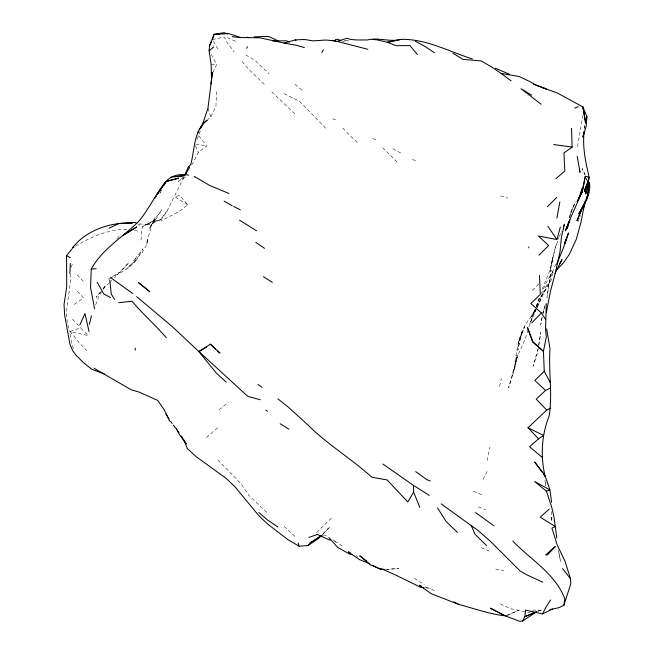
<?xml version="1.0" encoding="UTF-8"?>
<svg xmlns="http://www.w3.org/2000/svg" width="654" height="654" viewBox="0 0 654 654"><rect width="100%" height="100%" fill="white"/><g stroke="black" fill="none" stroke-linecap="round" stroke-linejoin="round"><path stroke-width="0.49" stroke-dasharray="3.27 2.45" d="M551.772 511.485L551.739 521.573L551.845 515.769M216.548 91.617L215.951 106.21L210.825 117.001L207.89 119.355M584.398 128.536L584.741 124.587L584.349 128.307M70.452 273.879C71.335 293.172 61.868 312.269 69.937 331.153M140.994 240.075L142.319 226.537L155.758 219.433L161.718 209.779L152.75 221.984L142.319 226.537M146.864 244.236L147.518 239.07L146.864 244.236L141.983 253.082L133.49 260.897L142.948 248.847L136.841 259.466L127.71 267.699L136.948 259.131C129.852 269.007 118.562 273.634 108.229 279.168L120.974 271.435L128.846 262.548L114.524 277.672M577.523 146.643L582.869 115.415M513.709 369.902L508.501 387.757C518.042 364.94 513.415 337.407 530.525 317.623L535.283 310.021M538.667 345.647L540.784 332.428L538.512 346.595M542.003 317.55L540.776 324.637L542.215 317.182M538.332 347.576L537.253 353.479L533.19 366.199L537.915 349.31M542.934 313.454L545.223 304.568L543.033 313.119M487.189 460.539L489.911 447.271M542.934 313.34L543.294 311.59L542.861 313.577M499.623 386.391L501.307 378.519M147.085 242.193L151.385 225.368L155.202 217.316L149.251 228.875M553.161 256.621L550.186 271.099L552.875 258.412L549.18 271.901L541.226 291.521M556.382 244.228L551.338 263.652L554.265 251.095L558.851 237.525M527.925 329.632C525.53 341.257 518.638 351.157 515.524 362.553M569.209 217.692L571.416 210.114L576.1 201.473M512.515 375.944L517.257 357.043L514.886 364.605M197.018 139.465L200.647 130.146M536.206 306.497L539.068 297.905M528.89 326.877L533.746 313.07L529.781 324L535.969 310.11M569.421 217.766L574.359 203.835L570.231 214.61M555.818 264.191L550.586 276.168L552.785 271.753L547.071 280.975L541.291 293.515M95.705 304.764L99.032 295.894L102.588 290.172M535.266 308.999L534.007 312.342L535.324 309.579M536.239 306.53L540.049 296.793M71.082 267.257L73.158 262.229M537.179 307.331L554.134 271.042M536.247 306.644L543.155 292.853L540.253 297.832L546.155 288.994L552.704 277.353M578.022 221.6L580.605 215.567M559.26 236.593L561.721 230.993M161.285 190.453L160.132 193.069L161.456 190.412M535.953 309.669L534.383 313.152L536.787 307.83M536.345 308.794L539.092 302.704M537.187 306.947L541.602 297.194M542.984 293.164L547.292 283.705M212.902 72.545L216.711 64.468L209.967 52.132M198.832 135.86L206.68 145.924L198.301 152.3L193.355 162.584L190.51 166.435M483.053 479.505L487.369 470.945M183.823 177.332L167.211 210.792L161.113 219.67L152.75 221.984L155.758 219.433L149.341 228.745L151.385 225.368M535.291 309.481L531.007 316.928L535.724 309.317M103.103 289.354L105.646 285.258L102.653 289.052M167.211 210.792L160.639 219.572L149.807 224.502L146.251 224.763L151.589 221.804L161.113 219.67M100.266 292.093L96.081 297.406L100.577 292.117M103.144 289.093L108.719 283.288M116.894 238.784L120.769 234.484M322.218 534.702L329.894 526.813L322.291 534.441M532.364 290.417L539.002 283.722M331.308 518.164L315.163 533.893M109.447 282.585L111.646 280.46M217.545 427.863L206.451 437.493M183.234 177.316L178.264 181.33L186.006 176.703M219.008 409.854L228.115 402.537M187.788 204.865L174.667 196.641L179.875 195.481L187.788 204.865L179.188 211.471L161.293 220.938M74.188 304.462L83.524 297.971L75.611 289.248M75.496 246.1C90.963 236.822 109.202 228.933 127.505 229.391M506.18 615.921L518.679 610.288L528.121 612.823L530.181 612.782M507.496 615.169L518.679 610.288L510.373 608.686L500.335 603.83M537.784 611.302L539.632 610.534L542.607 610.427M538.005 611.212L539.632 610.534M70.223 331.537L80.507 327.793L88.241 335.559L70.223 331.537L78.766 342.181L86.696 350.593M212.387 39.583L224.445 37L226.374 41.439L234.197 51.96M345.386 40.548L348.394 40.221L344.503 40.254M385.108 569.462L398.736 568.555L387.078 569.315M211.168 64.566L216.711 64.468M532.503 610.125L542.419 610.174M139.13 223.954L149.807 224.502M323.141 535.029L325.071 535.225L327.564 536.558M425.983 587.93L430.594 588.518L435.466 591.527M195.742 144.125L206.68 145.924M495.765 569.135L503.833 570.713M134.422 230.322L138.566 231.205M424.977 586.916L430.594 588.518M500.604 195.914L507.757 198.146M334.742 541.716L337.48 542.583L342.181 546.008M332.575 118.758L337.407 120.418M342.704 41.137L344.511 41.774M478.548 506.858L485.423 509.679M473.308 491.244L483.167 495.405M481.319 547.668L489.282 551.159M227.494 37.589L237.451 42.142M284.089 93.636L299.638 101.345L325.921 128.527M412.551 159.331L417.146 161.579M372.805 138.493L376.263 140.234M392.792 148.728L402.651 154.017M138.215 224.232L139.768 225.099M356.103 555.573L357.803 556.562M245.822 55.001L254.831 60.274L269.056 73.788M333.164 540.057L337.48 542.583M414.448 578.398L424.25 584.611M294.995 84.341L302.892 90.849M294.815 113.853L271.901 92.034M266.693 512.376L248.978 495.421L240.795 483.527L216.662 458.658M357.297 142.4L349.465 135.165L341.723 126.86M397.117 162.078L381.323 146.3M294.889 536.427L283.811 526.053M264.306 84.374L249.19 69.643L241.628 61.149M77.188 274.884L84.914 282.937M72.561 319.136L80.507 327.793M213.384 41.259L218.371 49.63M585.355 174.782L582.215 168.585L584.799 174.88M195.538 145.817L198.301 152.3M207.939 108.253L210.825 117.001M73.395 348.688L71.924 343.832L70.003 331.529M558.222 549.973L560.535 561.484L558.704 550.594M586.63 180.283L586.27 178.477L586.605 180.439M544.946 479.979L545.804 485.848L545.493 481.982M548.976 283.877L546.981 297.717L551.093 270.135L548.976 283.877M517.134 354.991L514.469 369.535L517.134 354.991M520.355 337.766L517.788 350.381L521.802 331.717L520.355 337.766M520.069 337.791L518.172 343.489L524.671 326.779L520.069 337.791"/><path stroke-width="0.98" d="M585.812 190.993L585.796 194.017L588.78 178.689L587.513 182.425M550.014 349.007C548.346 371.39 552.81 394.035 549.09 416.214C541.438 435.36 540.49 456.181 545.027 476.194L543.883 474.624M546.278 303.57L545.559 329.722L546.335 336.712L543.425 351.321L544.275 371.284L550.03 382.214M69.855 273.405L70.338 263.488M71.736 249.231L66.561 255.608L66.724 286.599L64.027 304.682L64.697 315.22L69.888 344.045L72.643 350.609L75.668 354.803L83.434 362.659L91.781 369.273L104.566 374.055M156.944 194.876L165.879 181.575L178.763 178.141L165.92 181.55C155.456 194.075 149.014 209.362 138.411 221.698C122.584 237.304 102.237 249.051 91.241 269.031L90.571 287.547L94.56 308.794M201.555 127.293L207.939 108.253L211.487 80.254L211.168 64.566L209.117 50.881L209.542 45.78L214.087 34.343L224.101 32.7L227.584 33.812M541.357 87.195L557.412 93.023L582.861 106.937L586.949 116.674L586.164 126.304L582.927 137.054L583.957 132.018M584.136 131.495C582.305 147.175 585.698 162.584 589.27 177.692L584.913 189.488L587.815 182.809M211.487 80.254L212.329 72.439L210.964 84.055M589.336 182.695L587.014 198.669L578.798 213.989C583.474 204.301 591.698 194.083 589.336 182.695L588.322 189.685M567.754 224.502L567.296 228.516L569.863 219.916L565.408 230.78C570.443 216.507 578.34 203.108 582.191 188.483L578.577 199.339L579.943 195.84L577.294 201.587M525.563 610.852L524.794 616.714L522.538 621.047L519.57 621.3L505.632 615.978L490.402 608.187L504.586 615.594M587.014 198.669L588.028 191.679M549.989 609.618L558.729 607.738L563.854 605.342L564.794 598.917C555.589 573.893 530.517 559.579 512.769 541.046M589.27 177.692L587.137 176.482L585.33 176.286L582.101 192.341L577.343 201.571M546.417 312.277L550.325 291.831L555.532 272.048L560.086 251.349L561.426 236.993L564.476 224.216L563.446 226.758M556.889 218.183L559.84 201.963M528.71 247.833L528.89 246.901M585.33 176.286L582.101 192.341L578.422 198.317M89.41 324.409L91.446 315.817M557.028 239.454L560.355 227.012M586.213 119.306L586.949 116.674M563.854 605.342L570.787 583.744L570.501 578.765L564.852 560.805L557.257 545.183L551.935 528.146L555.271 526.511L553.758 515.769L551.788 507.447L546.392 491.154L534.604 481.507L549.932 489.936L551.624 502.28M212.387 39.583L214.087 34.343L228.998 33.624L240.32 37.401M586.564 185.229L584.341 191.769L587.783 183.888M79.829 324.907L84.979 313.552L89.042 331.586M556.709 264.167L563.233 248.438L568.498 232.979L564.598 243.68L566.299 239.356L564.623 243.01M583.834 204.579L576.951 220.79L585.363 200.958M586.131 199.151L588.044 194.622L583.523 207.67L584.831 202.577L581.063 221.91L576.362 239.127L569.332 254.316L563.495 262.794L556.292 270.233L557.192 268.442M185.025 174.708L188.442 166.721L190.633 164.775C194.949 149.799 193.241 131.609 206.525 120.802L207.261 120.091L202.756 123.483L199.584 129.402M209.542 45.78L211.348 41.897M525.571 610.092L542.509 613.918L546.605 606.062L550.643 599.955M246.656 48.241L247.359 46.761M164.113 185.107C167.915 175.762 179.531 173.179 188.589 175.158M185.205 174.667L186.153 172.86M555.058 273.2L561.982 259.63L559.489 263.995M321.842 52.492L323.272 49.81M197.77 132.787L198.677 131.094M382.86 464.005L413.434 485.366L413.63 492.053L407.777 501.953L387.184 479.962L371.791 477.232C351.533 458.675 327.613 444.695 308.165 425.165L287.866 406.78L277.836 398.834M185.229 174.847L189.586 167.514L188.442 166.721M155.954 196.494L154.973 198.113L156.02 196.445M157.598 193.936L165.92 181.55L163.598 185.213M181.232 435.94L184.126 440.6L187.363 448.652L196.233 456.705L226.178 478.401L235.031 486.797L259 515.908L267.829 524.173L287.727 539.534L299.099 546.229L308.001 545.575L309.98 543.049L320.91 535.83M320.82 536.133L318.727 538.291L308.001 545.575M531.735 322.839L541.398 312.988L530.901 303.538L540.335 294.349L539.476 275.342M539.051 255.183L548.592 245.503L538.365 236.004L556.865 239.536L547.905 226.284M547.382 206.713L556.726 197.524M527.999 427.765L543.629 435.466L538.569 438.834L527.999 427.765L546.703 410.083L550.488 408.145M544.275 371.284L534.825 380.44L545.526 390.438L550.284 388.174M545.526 390.438L536.247 399.161L546.703 410.083M549.278 509.106L540.253 517.183L555.271 526.511L556.799 538.152M538.569 438.834L529.568 446.747L542.436 457.563M209.117 50.881L213.637 46.957M556.031 178.64L564.843 170.98L563.92 153.011L572.127 147.076L571.531 128.266M522.538 621.047L536.378 611.891M73.869 247.147L72.251 248.193C85.494 230.527 110.567 221.763 132.312 223.267M217.774 351.206L219.94 353.103L210.392 344.168L198.881 351.566L172.215 326.559L136.661 296.646M309.98 543.049L321.13 536.043M206.394 347.258L198.881 351.566L216.392 373.172L226.243 382.124M109.218 228.156L118.693 223.529L135.1 222.499L136.661 223.366M542.509 613.918L552.605 609.038M574.776 108.123L578.177 106.643M536.852 611.694L524.794 616.714L534.751 612.569L532.928 612.651M308.892 537.433L317.337 534.449L330.18 540.261M546.392 491.154L549.932 489.936L545.935 478.254L544.087 474.109L534.719 462.051L542.166 472.262M232.17 36.714L239.683 37.523L259.916 37.809L284.179 43.099L295.379 39.869L304.502 39.493L313.103 40.867L325.627 40.041L335.755 40.883M472.351 58.934C448.848 51.502 426.449 38.864 401.098 39.354C390.037 42.42 378.584 37.074 367.237 39.984C360.362 39.804 353.323 40.589 346.702 38.284L337.35 41.439L330.883 40.384M319.479 536.501L322.275 535.863M335.371 39.657L337.276 39.224L340.897 40.499M401.098 39.354L387.299 42.289L376.941 39.829L372.968 39.502M393.912 40.989L387.299 42.289L396.25 45.706L409.886 45.551L417.448 54.535M175.125 176.572L184.706 175.632L171.225 177.169M506.18 615.921C489.952 614.327 474.649 608.629 459.026 604.509M339.352 41.218L337.35 41.439L367.842 49.312M118.668 302.72L132.018 301.249C142.842 313.994 155.35 325.071 166.361 337.693M91.241 269.031L96.13 268.72M272.424 40.85L286.689 40.867L289.477 42.003M254.136 36.861L268.393 36.387L278.122 40.818M217.455 34.196L219.392 34.319M384.209 569.364L379.729 568.866L370.287 564.721L359.782 555.859L366.837 561.116M284.179 43.099L295.861 45.175L304.396 47.562M424.144 587.701L420.457 587.227L395.784 575.087L383.195 569.569L379.729 568.866L372.322 565.203M553.717 144.534L572.127 147.076M352.539 554.633L349.816 554.191L337.685 547.39L328.856 537.523M452.96 53.211L462.819 59.367L481.091 60.928L491.203 66.643L501.193 73.428L519.153 76.518L529.724 81.488L535.536 84.987L546.392 89.099L533.476 84.014M260.186 399.717L247.841 396.414L200.099 352.645M421.225 585.845L419.353 585.314L431.313 593.758L458.887 604.476L453.786 601.835M228.974 193.494L209.623 185.425L194.254 176.4M509.523 74.262L495.446 68.261M430.16 480.984L426.653 479.505L415.715 471.648M247.228 37.082L248.765 37.769M542.689 582.134L526.723 574.784L520.216 571.089L490.083 540.989L478.009 530.5L441.205 503.891M350.037 552.671L348.296 551.87L359.635 559.685L369.935 563.797M233.633 206.533L240.402 209.86M415.135 41.112L424.871 46.32L434.509 52.819M110.616 297.644L103.814 293.998L97.168 282.242M66.561 255.608L70.338 257.75M224.134 201.17L232.235 205.806M110.853 277.762L132.819 293.613M256.466 230.715L239.552 220.177M531.808 95.247L521.017 88.74L541.079 104.239M94.266 368.39L131.111 389.735L139.22 392.13L157.794 400.444L164.448 410.197L169.713 421.25M413.434 485.366L429.253 495.38M280.174 423.751L289.003 429.22M263.415 276.732L272.342 282.34M493.86 525.808L475.63 512.564M277.983 527.034L267.748 520.159L258.878 512.507M255.804 242.332L264.502 248.34M258.142 384.47L262.131 387.421M501.193 73.428L511.117 80.875M570.501 578.765L562.538 568.579M265.835 410.042L267.396 411.341M215.616 349.301L210.392 344.168M457.498 532.43L446.061 521.467L437.51 507.839M486.502 545.501L474.959 534.146L471.248 525.448M295.379 39.869L296.009 40.523M173.4 425.067L179.114 432.776M165.895 414.105L169.034 418.838M170.604 421.201L172.174 423.563M541.398 312.988L545.665 319.487M183.79 439.987L186.349 444.041L179.319 434.387L176.466 428.82M114.613 299.442L111.27 294.038L109.774 279.92M544.087 474.109L545.027 476.194M413.63 492.053L419.794 507.455M579.191 169.541L580.041 172.403L577.212 156.371M298.159 543.016L299.099 546.229M549.94 348.247L546.63 328.823M587.267 184.354L588.42 191.205L587.292 184.191M135.165 348.067L135.296 350.192M555.156 546.67L547.545 554.788L545.616 555.033L555.156 546.67M125.96 233.486L122.543 235.693L136.784 226.946L125.96 233.486M146.995 289.354L138.558 282.642L149.799 291.798L146.995 289.354M543.425 351.321L532.642 342.132L527.459 327.597L532.969 341.666L543.425 351.321M585.191 119.51L582.861 106.937L585.575 123.181L585.191 119.51"/></g></svg>
